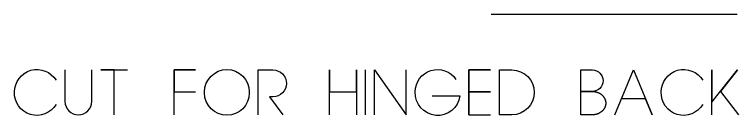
# Model space of a CAD drawing. Extents: x -888 to 5190, y -506 to 2808.
# Drawn here: x -888 to -78, y 218 to 331 of the extents above; entities that cross this region are included whole.
import ezdxf

# ---------------------------------------------------------------- set-up
doc = ezdxf.new("R2010")
doc.units = 0
doc.layers.add('LAYER_1', color=18, linetype='CONTINUOUS')

msp = doc.modelspace()

# ---------------------------------------------------------------- linework, layer by layer
at = {"layer": 'LAYER_1'}
for points in [[(-79.97, 330.69), (-354.97, 330.69)], [(-776.13, 218.91), (-776.13, 268.91), (-791.13, 268.91), (-761.13, 268.91)], [(-709.13, 218.91), (-709.13, 268.91), (-685.13, 268.91), (-709.13, 268.91), (-709.13, 244.41), (-685.13, 244.41)], [(-535.63, 218.91), (-535.63, 268.91), (-535.63, 244.41), (-505.13, 244.41), (-505.13, 268.91), (-505.13, 218.91)], [(-495.13, 218.91), (-495.13, 268.91)], [(-485.13, 218.91), (-485.13, 268.91), (-449.63, 218.91), (-449.63, 268.91)], [(-379.63, 218.91), (-379.63, 268.91), (-355.63, 268.91), (-379.63, 268.91), (-379.63, 244.41), (-355.63, 244.41), (-379.63, 244.41), (-379.63, 218.91), (-355.63, 218.91)], [(-216.73, 218.91), (-195.73, 268.91), (-174.73, 218.91), (-182.23, 236.91), (-208.73, 236.91)], [(-108.33, 218.91), (-108.33, 268.91), (-108.33, 232.91), (-79.33, 268.91), (-98.33, 244.91), (-78.33, 218.91)]]:
    msp.add_lwpolyline(points, dxfattribs=at)
for points in [[(-841.03, 230.41, -0.77786), (-887.53, 244.41, -0.756443), (-841.03, 257.41)], [(-831.13, 268.91), (-831.13, 233.91, 1), (-801.13, 233.91), (-801.13, 268.91)], [(-615.13, 218.91), (-615.13, 268.91), (-598.63, 268.91, -1), (-598.63, 238.91), (-602.63, 238.91), (-587.63, 218.91)], [(-420.63, 239.91), (-389.63, 239.91, -0.955296), (-439.63, 244.41, -0.741566), (-394.13, 258.41)], [(-118.23, 230.41, -0.77786), (-164.73, 244.41, -0.756443), (-118.23, 257.41)]]:
    msp.add_lwpolyline(points, format="xyb", dxfattribs=at)
for points in [[(-625.13, 243.41, -1), (-675.13, 243.41), (-675.13, 244.41, -1), (-625.13, 244.41)], [(-345.63, 218.91), (-345.63, 268.91), (-331.63, 268.91, -1), (-331.63, 218.91)], [(-254.66, 218.91), (-254.66, 268.91), (-241.66, 268.91, -1), (-241.66, 244.91), (-254.66, 244.91), (-241.66, 244.91), (-241.28, 244.9), (-240.9, 244.89), (-240.52, 244.87), (-240.14, 244.84), (-239.76, 244.8), (-239.39, 244.76), (-239.02, 244.7), (-238.65, 244.64), (-238.29, 244.57), (-237.93, 244.5), (-237.58, 244.41), (-237.22, 244.32), (-236.87, 244.22), (-236.53, 244.12), (-236.19, 244.01), (-235.85, 243.89), (-235.52, 243.76), (-235.19, 243.63), (-234.87, 243.49), (-234.55, 243.34), (-234.23, 243.19), (-233.92, 243.03), (-233.62, 242.86), (-233.31, 242.69), (-233.02, 242.51), (-232.73, 242.33), (-232.44, 242.13), (-232.17, 241.94), (-231.89, 241.74), (-231.62, 241.53), (-231.36, 241.32), (-231.1, 241.1), (-230.85, 240.88), (-230.61, 240.65), (-230.37, 240.42), (-230.14, 240.18), (-229.92, 239.93), (-229.7, 239.69), (-229.49, 239.43), (-229.28, 239.18), (-229.08, 238.91), (-228.89, 238.65), (-228.71, 238.38), (-228.53, 238.1), (-228.36, 237.83), (-228.2, 237.54), (-228.05, 237.26), (-227.9, 236.97), (-227.77, 236.67), (-227.64, 236.38), (-227.52, 236.08), (-227.4, 235.77), (-227.3, 235.47), (-227.2, 235.16), (-227.11, 234.84), (-227.03, 234.53), (-226.96, 234.21), (-226.9, 233.89), (-226.85, 233.56), (-226.81, 233.24), (-226.77, 232.91), (-226.75, 232.58), (-226.74, 232.24), (-226.73, 231.91), (-226.74, 231.57), (-226.75, 231.24), (-226.77, 230.91), (-226.81, 230.58), (-226.85, 230.25), (-226.9, 229.93), (-226.96, 229.61), (-227.03, 229.29), (-227.11, 228.97), (-227.2, 228.66), (-227.3, 228.35), (-227.4, 228.04), (-227.52, 227.74), (-227.64, 227.44), (-227.77, 227.14), (-227.9, 226.85), (-228.05, 226.56), (-228.2, 226.27), (-228.36, 225.99), (-228.53, 225.71), (-228.71, 225.44), (-228.89, 225.17), (-229.08, 224.9), (-229.28, 224.64), (-229.49, 224.38), (-229.7, 224.13), (-229.92, 223.88), (-230.14, 223.64), (-230.37, 223.4), (-230.61, 223.17), (-230.85, 222.94), (-231.1, 222.72), (-231.36, 222.5), (-231.62, 222.28), (-231.89, 222.08), (-232.17, 221.88), (-232.44, 221.68), (-232.73, 221.49), (-233.02, 221.31), (-233.31, 221.13), (-233.62, 220.96), (-233.92, 220.79), (-234.23, 220.63), (-234.55, 220.48), (-234.87, 220.33), (-235.19, 220.19), (-235.52, 220.06), (-235.85, 219.93), (-236.19, 219.81), (-236.53, 219.7), (-236.87, 219.59), (-237.22, 219.49), (-237.58, 219.4), (-237.93, 219.32), (-238.29, 219.24), (-238.65, 219.17), (-239.02, 219.11), (-239.39, 219.06), (-239.76, 219.01), (-240.14, 218.97), (-240.52, 218.95), (-240.9, 218.92), (-241.28, 218.91), (-241.66, 218.91)]]:
    msp.add_lwpolyline(points, format="xyb", close=True, dxfattribs=at)

doc.saveas('drawing.dxf')
